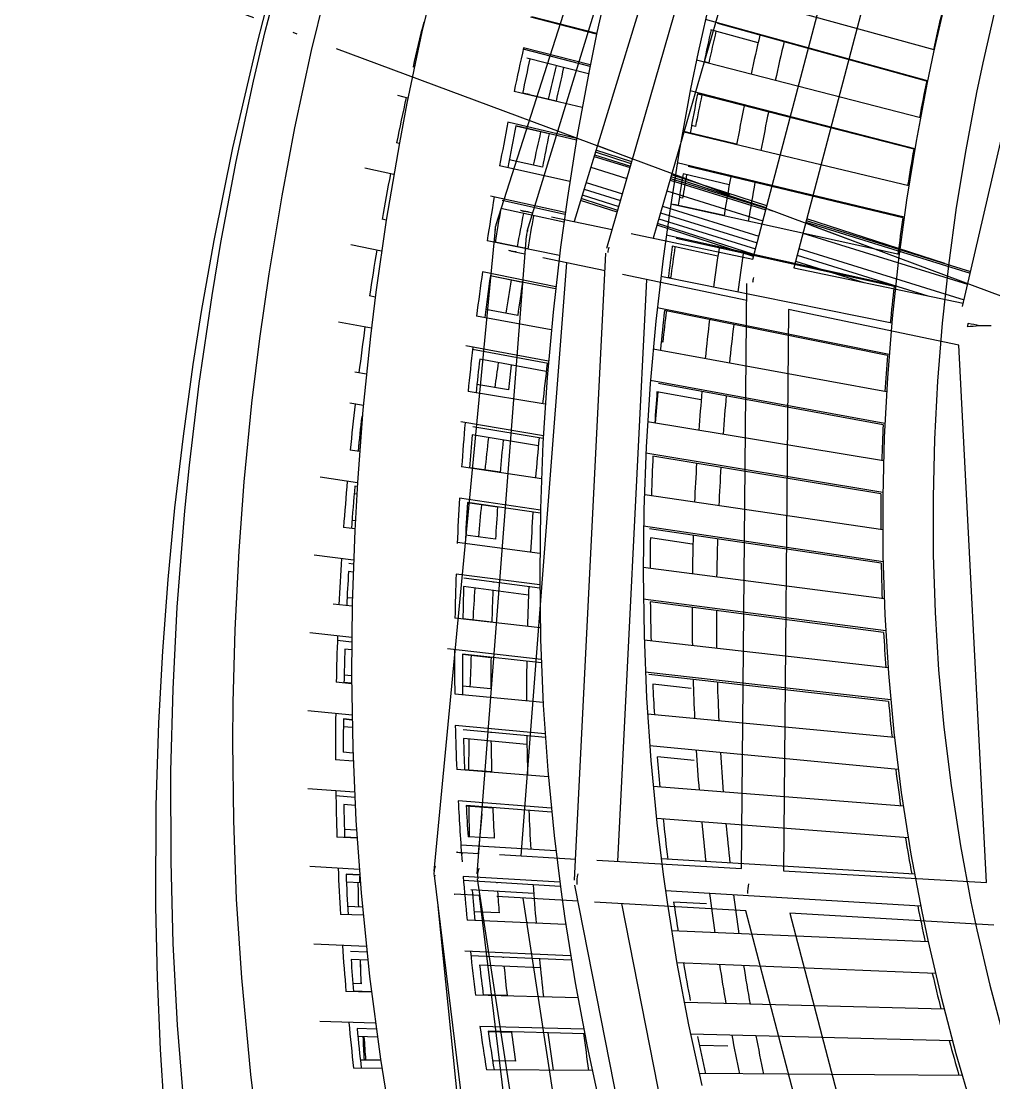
# Model space of a CAD drawing. Header units: millimetres. Extents: x 600121811 to 600690586, y 3472921280 to 3473279938.
# Drawn here: x 600355353 to 600359989, y 3473077112 to 3473082175 of the extents above; entities that cross this region are included whole.
import ezdxf

# ---------------------------------------------------------------- set-up
doc = ezdxf.new("R2010")
doc.units = ezdxf.units.MM
doc.header["$LTSCALE"] = 1000
doc.linetypes.add('AX-MALL-GIRD-200$0$DOTE', pattern=[2.42, 2, -0.2, 0.02, -0.2])
for name, color, linetype in [('AX-MALL-GIRD-200$0$A-Grid', 222, 'AX-MALL-GIRD-200$0$DOTE'), ('AX-MALL-GJ-200$0$A-Anno-Note', 241, 'CONTINUOUS'), ('AX-MALL-WALL-GJ$0$A-Anno-Note', 241, 'CONTINUOUS'), ('AX-MALL-WALL-GJ$0$A-Detl-Patt', 8, 'CONTINUOUS'), ('AX-MALL-WALL-GJ$0$A-SEE', 254, 'CONTINUOUS'), ('AX-MALL-WALL-GJ$0$A-Wall-Fnsh', 152, 'CONTINUOUS'), ('AX-MALL-WALL-GJ$0$主梁', 30, 'CONTINUOUS')]:
    doc.layers.add(name, color=color, linetype=linetype)
doc.layers.add('AX-MALL-WALL-GJ$0$M-AUX-TO-ARCH', color=1, linetype='CONTINUOUS', plot=False)

# ---------------------------------------------------------------- blocks, each defined once
blk = doc.blocks.new('AX-MALL-GIRD-200')
at = {"layer": 'AX-MALL-GIRD-200$0$A-Grid'}
blk.add_line((600218521, 3473133579.1), (600576417, 3473000252.3), dxfattribs=at)
blk = doc.blocks.new('AX-MALL-WALL-GJ$0$A$C5469763B')
at = {"layer": 'AX-MALL-WALL-GJ$0$A-Detl-Patt'}
for points in [[(-236483.9, 2426, 0.055992), (-115679.2, 1194.4, -0.091487), (-108806.4, 637.9, 0.199165), (-91862.7, 2851.9, -0.091487), (-85363.6, 5155.6, 0.010002), (-64059.8, 8992.3, -0.645417), (-62996.9, 7511.9), (-63092.4, 7346.4)], [(-236398.5, 2314.7, 0.055947), (-115669.1, 1094.9, -0.091487), (-108832.4, 541.4, 0.199165), (-91812.8, 2765.2, -0.091487), (-85347.9, 5056.8, 0.010002), (-64040.2, 8894.3, -0.645417), (-63083.5, 7561.9), (-63129, 7483.1), (-63042.4, 7433.1)], [(-236355.3, 2259.1, 0.055924), (-115664, 1045.2, -0.091487), (-108845.4, 493.1, 0.199165), (-91787.8, 2721.9, -0.091487), (-85340, 5007.4, 0.010002), (-64030.3, 8845.2, -0.645417), (-63126.8, 7586.9), (-63197.3, 7464.7), (-63067.4, 7389.7)], [(-236312.2, 2203.4, 0.055901), (-115658.9, 995.4, -0.091487), (-108858.4, 444.8, 0.199165), (-91762.8, 2678.6, -0.091487), (-85332.1, 4958.1, 0.010002), (-64020.5, 8796.2, -0.645417), (-63170.1, 7611.9), (-63265.6, 7446.4)]]:
    blk.add_lwpolyline(points, format="xyb", dxfattribs=at)
blk = doc.blocks.new('AX-MALL-WALL-GJ$0$A$C3841687A')
at = {"layer": 'AX-MALL-WALL-GJ$0$A-Detl-Patt'}
for points in [[(-213586.2, 9146.9, -0.642956), (-214760.2, 6089.3, -0.06633), (-243770.7, 8155.3, -0.004017), (-244053.8, 8022.6), (-244260, 8478.2, -0.23238), (-260971.5, 8918.1), (-261201.4, 8474.1, -0.051853), (-264553.5, 10701.3, -0.016296), (-266077.2, 11555)], [(-243745.4, 7945.8, 0.066177), (-214748, 5889.6, 0.54367), (-213098.9, 8813.8)]]:
    blk.add_lwpolyline(points, format="xyb", dxfattribs=at)
blk = doc.blocks.new('AX-MALL-WALL-GJ$0$fewrgerhgrhtrh')
at = {"layer": 'AX-MALL-WALL-GJ$0$主梁'}
for p, q in [((-20500.4, -562.5), (-20645.9, 2512.4)), ((-20351.1, -541.2), (-20531.4, 2511.2)), ((-19967.6, -485), (-20193.9, 2509.6)), ((-19297.4, -290.4), (-19573.7, 2507.3)), ((-20325.5, 2417.1), (-20157.9, -420.1)), ((-19986.3, 2417.1), (-19776.2, -362.5)), ((-19363.8, 2417.1), (-19099.4, -260.5)), ((-18281.2, -153.7), (-18615.3, 2417.1)), ((-18431.4, 8.9), (-19123.1, -20.5)), ((-19122.2, -29.4), (-18303.3, 16)), ((-19121.4, -37), (-18302.3, 8.5)), ((-20180.2, -41.8), (-20001.1, -41.8)), ((-19800.5, -41.8), (-19625.5, -41.8)), ((-19323.2, -29), (-19799.9, -49.2)), ((-19322.3, -38.5), (-19799.2, -58.7)), ((-19798.6, -67), (-19322.1, -40.5)), ((-19798, -74.6), (-19321.3, -48.1)), ((-19116.1, -90.9), (-18295.3, -45.3)), ((-19999.9, -57.7), (-20178.9, -65.3)), ((-19999.1, -67.2), (-20178.3, -74.8)), ((-20177.5, -88), (-19998.3, -78.1)), ((-20177.1, -95.6), (-19997.7, -85.7)), ((-20173.9, -149.7), (-19993.7, -139.7)), ((-19793.9, -128.6), (-19316, -102)), ((-19108.6, -167.2), (-18285.4, -121.4)), ((-19099.4, -260.5), (-18283.3, -137.5)), ((-19788.2, -204.9), (-19308.5, -178.3)), ((-19105.4, -199.5), (-18454.6, -163.3)), ((-20169.4, -226.1), (-19987.9, -216)), ((-20167.4, -258.5), (-19985.4, -248.3)), ((-19785.7, -237.3), (-19305.3, -210.6)), ((-19783.5, -266.5), (-19302.4, -239.7)), ((-19102.5, -228.6), (-18762.7, -209.8)), ((-18228.1, -220.5), (-18228, -221.8)), ((-20165.7, -287.7), (-19983.2, -277.6)), ((-19981.7, -297.7), (-20164.7, -305.4)), ((-19882.7, -378.6), (-19297.4, -290.4)), ((-19299.5, -268.7), (-19781.8, -289.2)), ((-19298.6, -278.2), (-19781.1, -298.7)), ((-19096, -260), (-19099.4, -260.2)), ((-19981, -307.1), (-20164.1, -314.9)), ((-18232.8, -332.2), (-19053, -455.8)), ((-17214.2, -2688.1), (-18232.8, -332.2)), ((-20266.2, -436.4), (-19974.6, -392.4)), ((-20415.5, -458.9), (-20356.5, -450)), ((-18333, -3033.2), (-19282.6, -409.1)), ((-20415.5, -458.9), (-20415.5, -458.9)), ((-20400.5, -457.8), (-20395.1, -457.9)), ((-19254.7, -486.2), (-19852.9, -576.4)), ((-19053, -455.8), (-18141.6, -2974.2)), ((-20500.8, -557.8), (-20500.8, -555.9)), ((-20351, -541), (-20351.1, -541)), ((-20351.1, -541), (-20351.1, -541)), ((-20351.1, -541), (-20351.1, -541)), ((-20351.1, -541), (-20351.1, -541)), ((-20351.1, -541), (-20351.1, -541)), ((-20351.1, -541), (-20351.1, -541)), ((-20351.1, -541), (-20351.1, -541)), ((-20351.1, -541), (-20351.1, -541.1)), ((-20351.1, -541.1), (-20351.1, -541.1)), ((-20351.1, -541.1), (-20351.1, -541.1)), ((-20351.1, -541.1), (-20351.1, -541.1)), ((-20351.1, -541.1), (-20351.1, -541.1)), ((-20351.1, -541.1), (-20351.1, -541.1)), ((-20351.1, -541.1), (-20351.1, -541.1)), ((-20351.1, -541.1), (-20351.1, -541.1)), ((-20351.1, -541.1), (-20351.1, -541.1)), ((-20351.1, -541.1), (-20351.1, -541.1)), ((-20351.1, -541.1), (-20351.1, -541.1)), ((-20351.1, -541.1), (-20351.1, -541.1)), ((-20351.1, -541.1), (-20351.1, -541.2)), ((-20351.1, -541.2), (-20351.1, -541.2)), ((-20351.1, -541.2), (-20351.1, -541.2)), ((-20351.1, -541.2), (-20351.1, -541.2)), ((-20351.1, -541.2), (-20351.1, -541.2)), ((-20351.1, -541.2), (-20351.1, -541.2)), ((-20351.1, -541.2), (-20351.1, -541.2)), ((-20351.1, -541.2), (-20351.1, -541.2)), ((-20351.1, -541.2), (-20351.1, -541.2)), ((-20351.1, -541.2), (-20351.1, -541.2)), ((-20351.1, -541.2), (-20351.1, -541.2)), ((-20351.1, -541.2), (-20351.1, -541.2)), ((-20351.1, -541.2), (-20351.1, -541.2)), ((-20351.1, -541.2), (-20351.1, -541.3)), ((-20351.1, -541.3), (-20351.1, -541.3)), ((-20351.1, -541.3), (-20351.1, -541.3)), ((-20351.1, -541.3), (-20351.1, -541.3)), ((-20351.1, -541.3), (-20351.1, -541.3)), ((-20351.1, -541.3), (-20351.1, -541.3)), ((-20351.1, -541.3), (-20351.1, -541.3)), ((-20351.1, -541.3), (-20351, -541.3)), ((-20350.9, -540.8), (-20351, -540.9)), ((-20351, -540.9), (-20351, -540.9)), ((-20351, -540.9), (-20351, -540.9)), ((-20351, -540.9), (-20351, -540.9)), ((-20351, -540.9), (-20351, -540.9)), ((-20351, -540.9), (-20351, -540.9)), ((-20351, -540.9), (-20351, -541)), ((-20351, -541), (-20351, -541)), ((-20351, -541), (-20351, -541)), ((-20351, -541), (-20351, -541)), ((-20351, -541), (-20351, -541)), ((-20351, -541.3), (-20351, -541.3)), ((-20351, -541.3), (-20351, -541.3)), ((-20351, -541.3), (-20351, -541.3)), ((-20351, -541.3), (-20351, -541.3)), ((-20351, -541.3), (-20351, -541.4)), ((-20351, -541.4), (-20351, -541.4)), ((-20351, -541.4), (-20351, -541.4)), ((-20351, -541.4), (-20351, -541.4)), ((-20351, -541.4), (-20351, -541.4)), ((-20351, -541.4), (-20351, -541.4)), ((-20351, -541.4), (-20351, -541.4)), ((-20351, -541.4), (-20351, -541.4)), ((-20351, -541.4), (-20350.9, -541.4)), ((-20350.8, -540.8), (-20350.9, -540.8)), ((-20350.9, -540.8), (-20350.9, -540.8)), ((-20350.9, -540.8), (-20350.9, -540.8)), ((-20350.9, -540.8), (-20350.9, -540.8)), ((-20350.9, -540.8), (-20350.9, -540.8)), ((-20350.9, -541.4), (-20350.9, -541.5)), ((-20350.9, -541.5), (-20350.9, -541.5)), ((-20350.9, -541.5), (-20350.9, -541.5)), ((-20350.9, -541.5), (-20350.9, -541.5)), ((-20350.9, -541.5), (-20350.8, -541.5)), ((-20350.7, -540.7), (-20350.8, -540.7)), ((-20350.8, -540.7), (-20350.8, -540.7)), ((-20350.8, -540.7), (-20350.8, -540.8)), ((-20350.8, -541.5), (-20350.8, -541.5)), ((-20350.8, -541.5), (-20350.8, -541.5)), ((-20350.8, -541.5), (-20350.8, -541.6)), ((-20350.8, -541.6), (-20350.7, -541.6)), ((-20350.6, -540.6), (-20350.7, -540.6)), ((-20350.7, -540.6), (-20350.7, -540.7)), ((-20350.7, -541.6), (-20350.7, -541.6)), ((-20350.7, -541.6), (-20350.6, -541.6)), ((-20350.5, -540.5), (-20350.6, -540.6)), ((-20350.6, -540.6), (-20350.6, -540.6)), ((-20350.6, -541.6), (-20350.6, -541.7)), ((-20350.6, -541.7), (-20350.5, -541.7)), ((-20350.4, -540.5), (-20350.5, -540.5)), ((-20350.5, -541.7), (-20350.4, -541.7)), ((-20350.3, -540.5), (-20350.4, -540.5)), ((-20350.4, -541.7), (-20350.3, -541.8)), ((-20350.2, -540.4), (-20350.3, -540.5)), ((-20350.3, -541.8), (-20350.3, -541.8)), ((-20350.3, -541.8), (-20350.1, -541.8)), ((-20350, -540.3), (-20350.2, -540.4)), ((-20350.1, -541.8), (-20349.9, -541.9)), ((-20349.8, -540.2), (-20350, -540.3)), ((-20349.9, -541.9), (-20349.7, -542)), ((-20349.6, -540.1), (-20349.8, -540.2)), ((-20349.7, -542), (-20349.4, -542)), ((-20349.3, -540.1), (-20349.6, -540.1)), ((-20349.4, -542), (-20349.2, -542.1)), ((-20349.1, -540), (-20349.3, -540.1)), ((-20349.2, -542.1), (-20348.9, -542.1)), ((-19059, -3362.6), (-19963.2, -507.7)), ((-19700.7, -3555.8), (-20497.1, -583.7)), ((-20347.3, -562.7), (-20347.4, -562.7)), ((-20347.4, -562.7), (-20347.4, -562.7)), ((-20347.4, -562.7), (-20347.4, -562.7)), ((-20347.4, -562.7), (-20347.4, -562.7)), ((-20347.4, -562.7), (-20347.4, -562.8)), ((-20347.4, -562.8), (-20347.4, -562.8)), ((-20347.4, -562.8), (-20347.4, -562.8)), ((-20347.4, -562.8), (-20347.4, -562.8)), ((-20347.4, -562.8), (-20347.4, -562.8)), ((-20347.4, -562.8), (-20347.4, -562.8)), ((-20347.4, -562.8), (-20347.4, -562.8)), ((-20347.4, -562.8), (-20347.4, -562.8)), ((-20347.4, -562.8), (-20347.4, -562.8)), ((-20347.4, -562.8), (-20347.4, -562.8)), ((-20347.4, -562.8), (-20347.4, -562.8)), ((-20347.4, -562.8), (-20347.4, -562.8)), ((-20347.4, -562.8), (-20347.4, -562.8)), ((-20347.4, -562.8), (-20347.4, -562.8)), ((-20347.4, -562.8), (-20347.4, -562.8)), ((-20347.4, -562.8), (-20347.4, -562.8)), ((-20347.4, -562.8), (-20347.4, -562.9)), ((-20347.4, -562.9), (-20347.4, -562.9)), ((-20347.4, -562.9), (-20347.4, -562.9)), ((-20347.4, -562.9), (-20347.4, -562.9)), ((-20347.4, -562.9), (-20347.4, -562.9)), ((-20347.4, -562.9), (-20347.4, -562.9)), ((-20347.4, -562.9), (-20347.4, -562.9)), ((-20347.4, -562.9), (-20347.4, -562.9)), ((-20347.4, -562.9), (-20347.4, -562.9)), ((-20347.4, -562.9), (-20347.4, -562.9)), ((-20347.4, -562.9), (-20347.4, -562.9)), ((-20347.4, -562.9), (-20347.4, -562.9)), ((-20347.4, -562.9), (-20347.4, -562.9)), ((-20347.4, -562.9), (-20347.4, -562.9)), ((-20347.4, -562.9), (-20347.4, -562.9)), ((-19504, -3497), (-20347.4, -562.9)), ((-20347.2, -562.6), (-20347.3, -562.6)), ((-20347.3, -562.6), (-20347.3, -562.6)), ((-20347.3, -562.6), (-20347.3, -562.6)), ((-20347.3, -562.6), (-20347.3, -562.7)), ((-20347.3, -562.7), (-20347.3, -562.7)), ((-20347.3, -562.7), (-20347.3, -562.7)), ((-20347.3, -562.7), (-20347.3, -562.7)), ((-20347.3, -562.7), (-20347.3, -562.7)), ((-20347.3, -562.7), (-20347.3, -562.7)), ((-20347.1, -562.5), (-20347.2, -562.5)), ((-20347.2, -562.5), (-20347.2, -562.5)), ((-20347.2, -562.5), (-20347.2, -562.5)), ((-20347.2, -562.5), (-20347.2, -562.6)), ((-20347.2, -562.6), (-20347.2, -562.6)), ((-20347, -562.4), (-20347.1, -562.4)), ((-20347.1, -562.4), (-20347.1, -562.5)), ((-20346.9, -562.3), (-20347, -562.4)), ((-20346.8, -562.2), (-20346.9, -562.3)), ((-20346.9, -562.3), (-20346.9, -562.3)), ((-20346.6, -562.1), (-20346.8, -562.2)), ((-20346.4, -562), (-20346.6, -562.1)), ((-20346.2, -561.9), (-20346.4, -562)), ((-20346, -561.8), (-20346.2, -561.9)), ((-20345.6, -561.5), (-20346, -561.8)), ((-19937.4, -589.1), (-20236.4, -634.2)), ((-19737.2, -558.9), (-18898.3, -3207.6)), ((-20323.1, -647.2), (-20385.6, -656.7)), ((-20123.7, -617.2), (-19339.9, -3343.8)), ((-18141.6, -2974.2), (-17214.2, -2688.1)), ((-17111.8, -2865.8), (-18042.3, -3152.8)), ((-18993.1, -3236.8), (-18333, -3033.2)), ((-18042.3, -3152.8), (-16514.3, -5324.7)), ((-19583.6, -3220), (-19534.4, -3403.8)), ((-18243.2, -3214.8), (-18934.2, -3428)), ((-16696.9, -5412.7), (-18243.2, -3214.8)), ((-19437.3, -3373.9), (-19089.4, -3266.5)), ((-17491.7, -5917.8), (-19048.9, -3384.8)), ((-18810.9, -3389.9), (-17368.6, -5736.2)), ((-19633.6, -3434.4), (-19531.1, -3402.8)), ((-19008.3, -3450.8), (-19378.4, -3565)), ((-19503.9, -3496.9), (-19504, -3496.9)), ((-19504, -3496.9), (-19504, -3496.9)), ((-19504, -3496.9), (-19504, -3496.9)), ((-19504, -3496.9), (-19504, -3496.9)), ((-19504, -3496.9), (-19504, -3496.9)), ((-19504, -3496.9), (-19504, -3496.9)), ((-19504, -3496.9), (-19504, -3496.9)), ((-19504, -3496.9), (-19504, -3496.9)), ((-19504, -3496.9), (-19504, -3496.9)), ((-19504, -3496.9), (-19504, -3497)), ((-19504, -3497), (-19504, -3497)), ((-19504, -3497), (-19504, -3497)), ((-19504, -3497), (-19504, -3497)), ((-19504, -3497), (-19504, -3497)), ((-19504, -3497), (-19504, -3497)), ((-19504, -3497), (-19504, -3497)), ((-19504, -3497), (-19504, -3497)), ((-19504, -3497), (-19504, -3497)), ((-19504, -3497), (-19504, -3497)), ((-19504, -3497), (-19504, -3497)), ((-19504, -3497), (-19504, -3497)), ((-19504, -3497), (-19504, -3497)), ((-19504, -3497), (-19504, -3497)), ((-19504, -3497), (-19504, -3497)), ((-19504, -3497), (-19504, -3497)), ((-19504, -3497), (-19504, -3497)), ((-19504, -3497), (-19504, -3497)), ((-19504, -3497), (-19504, -3497)), ((-19504, -3497), (-19504, -3497)), ((-19504, -3497), (-19504, -3497)), ((-19504, -3497), (-19504, -3497)), ((-19504, -3497), (-19504, -3497)), ((-19504, -3497), (-19504, -3497)), ((-19504, -3497), (-19504, -3497)), ((-19503.8, -3496.7), (-19503.9, -3496.7)), ((-19503.9, -3496.7), (-19503.9, -3496.8)), ((-19503.9, -3496.8), (-19503.9, -3496.8)), ((-19503.9, -3496.8), (-19503.9, -3496.8)), ((-19503.9, -3496.8), (-19503.9, -3496.8)), ((-19503.9, -3496.8), (-19503.9, -3496.8)), ((-19503.9, -3496.8), (-19503.9, -3496.8)), ((-19503.9, -3496.8), (-19503.9, -3496.8)), ((-19503.9, -3496.8), (-19503.9, -3496.9)), ((-19503.9, -3496.9), (-19503.9, -3496.9)), ((-19503.7, -3496.6), (-19503.8, -3496.7)), ((-19503.8, -3496.7), (-19503.8, -3496.7)), ((-19503.8, -3496.7), (-19503.8, -3496.7)), ((-19503.8, -3496.7), (-19503.8, -3496.7)), ((-19503.6, -3496.5), (-19503.7, -3496.6)), ((-19503.7, -3496.6), (-19503.7, -3496.6)), ((-19503.5, -3496.4), (-19503.6, -3496.5)), ((-19503.6, -3496.5), (-19503.6, -3496.5)), ((-19503.4, -3496.4), (-19503.5, -3496.4)), ((-19503.2, -3496.3), (-19503.4, -3496.4)), ((-19503, -3496.1), (-19503.2, -3496.3)), ((-19502.8, -3496), (-19503, -3496.1)), ((-19502.6, -3495.9), (-19502.8, -3496)), ((-19502, -3495.6), (-19502.6, -3495.9)), ((-19501.4, -3495.3), (-19502, -3495.6)), ((-19495.1, -3518), (-19495.2, -3518)), ((-19495.2, -3518), (-19495.2, -3518)), ((-19495.2, -3518), (-19495.2, -3518)), ((-19495.2, -3518), (-19495.2, -3518)), ((-19495.2, -3518), (-19495.2, -3518)), ((-19495.2, -3518), (-19495.2, -3518)), ((-19495.2, -3518), (-19495.2, -3518)), ((-19495.2, -3518), (-19495.2, -3518)), ((-19495.2, -3518), (-19495.2, -3518)), ((-19495.2, -3518), (-19495.2, -3518)), ((-19495.2, -3518), (-19495.2, -3518.1)), ((-19495.2, -3518.1), (-19495.2, -3518.1)), ((-19495.2, -3518.1), (-19495.2, -3518.1)), ((-19495.2, -3518.1), (-19495.2, -3518.1)), ((-19495.2, -3518.1), (-19495.2, -3518.1)), ((-19495.2, -3518.1), (-19495.2, -3518.1)), ((-19495.2, -3518.1), (-19495.2, -3518.1)), ((-19495.2, -3518.1), (-19495.2, -3518.1)), ((-19495.2, -3518.1), (-19495.2, -3518.1)), ((-19495.2, -3518.1), (-19495.2, -3518.1)), ((-19495.2, -3518.1), (-19495.2, -3518.1)), ((-19495.2, -3518.1), (-19495.2, -3518.1)), ((-19495.2, -3518.1), (-19495.2, -3518.1)), ((-19495.2, -3518.1), (-19495.2, -3518.1)), ((-19495.2, -3518.1), (-19495.2, -3518.1)), ((-19495.2, -3518.1), (-19495.2, -3518.1)), ((-19495.2, -3518.1), (-19495.2, -3518.1)), ((-19495.2, -3518.1), (-19495.2, -3518.1)), ((-19495.2, -3518.1), (-19495.2, -3518.1)), ((-19495.2, -3518.1), (-19495.2, -3518.1)), ((-19495.2, -3518.1), (-19495.2, -3518.1)), ((-19495.2, -3518.1), (-19495.2, -3518.1)), ((-19495.2, -3518.1), (-19495.2, -3518.1)), ((-19495.2, -3518.1), (-19495.2, -3518.1)), ((-19495.2, -3518.1), (-19495.2, -3518.1)), ((-19495.2, -3518.1), (-19495.2, -3518.1)), ((-19495.2, -3518.1), (-19495.2, -3518.1)), ((-19495.2, -3518.1), (-19495.2, -3518.1)), ((-18018.8, -6166.9), (-19495.2, -3518.1)), ((-19495, -3517.9), (-19495.1, -3517.9)), ((-19495.1, -3517.9), (-19495.1, -3517.9)), ((-19495.1, -3517.9), (-19495.1, -3518)), ((-19495.1, -3518), (-19495.1, -3518)), ((-19494.8, -3517.7), (-19495, -3517.8)), ((-19495, -3517.8), (-19495, -3517.8)), ((-19495, -3517.8), (-19495, -3517.9)), ((-19494.7, -3517.6), (-19494.8, -3517.7)), ((-19494.4, -3517.4), (-19494.7, -3517.6)), ((-19494, -3517.1), (-19494.4, -3517.4)), ((-19492.9, -3516.4), (-19494, -3517.1)), ((-19260.4, -3528.6), (-17890, -5987.3)), ((-19692.9, -3576), (-19692.9, -3576)), ((-19692.9, -3576), (-19692.9, -3576)), ((-19692.9, -3576), (-19692.9, -3576)), ((-19692.9, -3576), (-19692.9, -3576)), ((-19692.9, -3576), (-19692.9, -3576)), ((-19692.9, -3576), (-19692.9, -3576)), ((-19692.9, -3576), (-19692.9, -3576)), ((-19692.9, -3576), (-19692.9, -3576)), ((-19692.9, -3576), (-19692.9, -3576)), ((-19692.9, -3576), (-19692.9, -3576)), ((-19692.9, -3576), (-19692.9, -3576)), ((-19692.9, -3576), (-19692.9, -3576)), ((-19692.9, -3576), (-19692.9, -3576)), ((-19692.9, -3576), (-19692.9, -3576)), ((-19692.9, -3576), (-19692.9, -3576)), ((-19692.9, -3576), (-19692.9, -3576)), ((-18284, -6291.3), (-19692.9, -3576)), ((-19692.8, -3575.9), (-19692.7, -3575.8)), ((-19692.8, -3576), (-19692.8, -3575.9)), ((-19692.8, -3575.9), (-19692.8, -3575.9)), ((-19692.8, -3575.9), (-19692.8, -3575.9)), ((-19692.8, -3575.9), (-19692.8, -3575.9)), ((-19692.8, -3575.9), (-19692.8, -3575.9)), ((-19692.8, -3575.9), (-19692.8, -3575.9)), ((-19692.8, -3575.9), (-19692.8, -3575.9)), ((-19692.8, -3575.9), (-19692.8, -3575.9)), ((-19692.8, -3575.9), (-19692.8, -3575.9)), ((-19692.8, -3575.9), (-19692.8, -3575.9)), ((-19692.8, -3575.9), (-19692.8, -3575.9)), ((-19692.7, -3576), (-19692.8, -3576)), ((-19692.8, -3576), (-19692.8, -3576)), ((-19692.8, -3576), (-19692.8, -3576)), ((-19692.8, -3576), (-19692.8, -3576)), ((-19692.8, -3576), (-19692.8, -3576)), ((-19692.8, -3576), (-19692.8, -3576)), ((-19692.8, -3576), (-19692.8, -3576)), ((-19692.8, -3576), (-19692.8, -3576)), ((-19692.8, -3576), (-19692.8, -3576)), ((-19692.8, -3576), (-19692.8, -3576)), ((-19692.8, -3576), (-19692.8, -3576)), ((-19692.8, -3576), (-19692.8, -3576)), ((-19692.8, -3576), (-19692.8, -3576)), ((-19692.8, -3576), (-19692.8, -3576)), ((-19692.8, -3576), (-19692.8, -3576)), ((-19692.8, -3576), (-19692.8, -3576)), ((-19692.8, -3576), (-19692.8, -3576)), ((-19692.8, -3576), (-19692.8, -3576)), ((-19692.8, -3576), (-19692.8, -3576)), ((-19692.8, -3576), (-19692.8, -3576)), ((-19692.8, -3576), (-19692.8, -3576)), ((-19692.8, -3576), (-19692.8, -3576)), ((-19692.8, -3576), (-19692.8, -3576)), ((-19692.8, -3576), (-19692.8, -3576)), ((-19692.8, -3576), (-19692.8, -3576)), ((-19692.8, -3576), (-19692.8, -3576)), ((-19692.8, -3576), (-19692.8, -3576)), ((-19692.8, -3576), (-19692.8, -3576)), ((-19692.8, -3576), (-19692.8, -3576)), ((-19692.8, -3576), (-19692.8, -3576)), ((-19692.8, -3576), (-19692.9, -3576)), ((-19692.9, -3576), (-19692.9, -3576)), ((-19692.9, -3576), (-19692.8, -3576)), ((-19692.8, -3576), (-19692.8, -3576)), ((-19692.8, -3576), (-19692.8, -3576)), ((-19692.8, -3576), (-19692.8, -3576)), ((-19692.8, -3576), (-19692.8, -3576)), ((-19692.8, -3576), (-19692.8, -3576)), ((-19692.8, -3576), (-19692.8, -3576)), ((-19692.7, -3575.8), (-19692.7, -3575.8)), ((-19692.7, -3575.8), (-19692.6, -3575.8)), ((-19692.6, -3576), (-19692.7, -3576)), ((-19692.7, -3576), (-19692.7, -3576)), ((-19692.7, -3576), (-19692.7, -3576)), ((-19692.7, -3576), (-19692.7, -3576)), ((-19692.7, -3576), (-19692.7, -3576)), ((-19692.6, -3575.7), (-19692.5, -3575.6)), ((-19692.6, -3575.8), (-19692.6, -3575.7)), ((-19692.4, -3575.9), (-19692.6, -3576)), ((-19692.6, -3576), (-19692.6, -3576)), ((-19692.5, -3575.6), (-19692.3, -3575.5)), ((-19692.3, -3575.9), (-19692.4, -3575.9)), ((-19692.3, -3575.5), (-19691.8, -3575.2)), ((-19692.1, -3575.8), (-19692.3, -3575.9)), ((-19691.7, -3575.7), (-19692.1, -3575.8)), ((-19691.8, -3575.2), (-19690.4, -3574.3)), ((-19691.2, -3575.5), (-19691.7, -3575.7)), ((-19690, -3574.9), (-19691.2, -3575.5)), ((-19690.4, -3574.3), (-19688.3, -3573.1)), ((-19455.8, -3588.8), (-19571.6, -3624.6)), ((-19460.2, -3590.2), (-18151.1, -6113)), ((-19459.6, -3590), (-19446.7, -3616.2)), ((-18339.5, -6315.7), (-19625.2, -3706.5))]:
    blk.add_line(p, q, dxfattribs=at)
for centre, radius, start, end in [((-17799.1, -1083.7), 948.5, 109.8354, 116.7394), ((-18067.2, -1036.8), 832, 97.2031, 101.1507), ((-18050.6, -203.6), 178.3, 185.867, 190.6699), ((-20360.5, -551.6), 99.9, 98.5715, 110.2581), ((-19601.1, -3529), 100, 107.1429, 108.0368), ((-19601.1, -3529), 100, 286.2484, 287.1429)]:
    blk.add_arc(centre, radius, start, end, dxfattribs=at)
at = {"layer": 'AX-MALL-WALL-GJ$0$主梁', "extrusion": (0, 0, -1)}
for centre, radius, start, end in [((19122, -365.1), 139.1, 347.9857, 357.5788), ((20400.5, -558), 100.2, 81.4191, 89.9836), ((19847.4, -474.4), 110.8, 345.5132, 359.1543), ((20247, -534.6), 102.2, 344.7315, 359.8126), ((20401, -557.8), 99.8, 341.1783, 0.0122), ((20400.6, -557.5), 100.2, 261.4191, 269.9836), ((20400.6, -557.4), 100.4, 249.7728, 261.4306), ((18130.2, -3075.3), 144.8, 336.2212, 354.6152), ((18940.1, -3325.1), 112.9, 332.5917, 358.0002), ((19604.1, -3530), 100.1, 72.8586, 89.995), ((19402.1, -3467.7), 103, 331.7813, 359.4894), ((19604.1, -3530), 100, 331.4327, 0.0035)]:
    blk.add_arc(centre, radius, start, end, dxfattribs=at)
blk = doc.blocks.new('AX-MALL-WALL-GJ$0$edhtrhrtjy')
at = {"layer": 'AX-MALL-WALL-GJ$0$A-Wall-Fnsh'}
for p, q in [((-18632.3, 1288.3), (-18596.1, 1011)), ((-18870.7, 1260.6), (-18833.6, 977.2)), ((-18835.2, 988), (-19927.2, 892.5)), ((-18833.6, 977.2), (-18811.7, 831.4)), ((-18596.1, 1011), (-18574.6, 868.3)), ((-19926.2, 883.9), (-19885.4, 585.1)), ((-18574.6, 868.3), (-18527.5, 593.3)), ((-20412.6, 815.1), (-20370.2, 504.6)), ((-18812.9, 839.4), (-19907.9, 743.6)), ((-18816.6, 835.8), (-19845.5, 745.7)), ((-18811.7, 831.4), (-18763.6, 550.2)), ((-19633.4, 726.7), (-19865.3, 706.4)), ((-18783.6, 662.1), (-19879.6, 546.9)), ((-21196.3, 560.9), (-21153.1, 216.3)), ((-19885.4, 585.1), (-19857.8, 408.6)), ((-18527.5, 593.3), (-18473.4, 320.1)), ((-18756.8, 514.1), (-19856.2, 398.6)), ((-19820.2, 554.5), (-19843.1, 552.1)), ((-18761, 509.7), (-19819, 398.5)), ((-18763.6, 550.2), (-18708.2, 270.8)), ((-20369.1, 496.8), (-20691.8, 462.9)), ((-20369.6, 500.4), (-20687.4, 466.9)), ((-20484.8, 488.2), (-20484.4, 484.7)), ((-20370.2, 504.6), (-20341.5, 321.1)), ((-19857.8, 408.6), (-19805.5, 112)), ((-21853.5, -42.8), (-21898.3, 391.5)), ((-19797.5, 399.4), (-19818.7, 397.1)), ((-20346, 348.6), (-20672.4, 314.3)), ((-20344.9, 341.8), (-20671.5, 307.5)), ((-20338.9, 305.3), (-20641.1, 273.5)), ((-20341.5, 321.1), (-20287.2, 12.8)), ((-18722.2, 338), (-19822.4, 202.9)), ((-18473.4, 320.1), (-18412, 48.6)), ((-21658.7, 295.7), (-21616.5, -51.3)), ((-21159.6, 264.1), (-21161.7, 263.9)), ((-18708.2, 270.8), (-18645.5, -6.8)), ((-21153.1, 216.3), (-21101.5, -127)), ((-19560.4, 238.4), (-19810.3, 207.8)), ((-19810.3, 204.4), (-19810.3, 207.8)), ((-19773.4, 248.1), (-19793, 245.7)), ((-19786.4, 209), (-19786.1, 207.4)), ((-18690.9, 190.8), (-19794.7, 55.3)), ((-18695.5, 185.5), (-19740.3, 57.3)), ((-21894.8, 112.3), (-21871.9, -106.1)), ((-20311.4, 144.5), (-20642.1, 103.9)), ((-20438.6, 130), (-20602.1, 109.9)), ((-20568.8, 114.5), (-20602.1, 110.4)), ((-20581.6, 111.3), (-20581.7, 112.4)), ((-19805.5, 112), (-19748.4, -171.5)), ((-21128.4, 45.2), (-21134.5, 44.5)), ((-20287.2, 12.8), (-20227.8, -282.1)), ((-18650.9, 16.1), (-19755.3, -139.1)), ((-19525.8, 44.4), (-19750.3, 16.8)), ((-19747, 0), (-19729.8, 0)), ((-19396.8, 0), (-18765.4, 0)), ((-18412, 48.6), (-18343.6, -220.4)), ((-21823.4, -283.8), (-21853.5, -42.8)), ((-20284.2, -3.1), (-20618.7, -44.1)), ((-20282.7, -11), (-20577.4, -47.2)), ((-20415.1, -28.3), (-20577.2, -48.2)), ((-20458.1, -23.2), (-20457.9, -24.4)), ((-20416.6, -18.1), (-20416.5, -19.3)), ((-18645.5, -6.8), (-18575.5, -282.1)), ((-21616.5, -51.3), (-21561.9, -424.6)), ((-19712.1, -93), (-19727.7, -95.2)), ((-19449.2, -94.6), (-19449.2, -96.1)), ((-21871.9, -106.1), (-21806.3, -617.8)), ((-21105.4, -102.7), (-21154.3, -108.7)), ((-21101.5, -127), (-21069.1, -317.2)), ((-19741.2, -135.6), (-19742.6, -135.5)), ((-19497.7, -101.4), (-19741.2, -135.6)), ((-19741.2, -137.1), (-19741.2, -135.6)), ((-18615.1, -130.3), (-19723.4, -286)), ((-19720, -132.7), (-19719.7, -134.1)), ((-18620.1, -136.3), (-19673.4, -284.4)), ((-20389.4, -188.2), (-20549.7, -210.7)), ((-19748.4, -171.5), (-19698.4, -395.5)), ((-20243.9, -205.9), (-20582.9, -253.6)), ((-20383.3, -224.3), (-20383.1, -225.5)), ((-18343.6, -220.4), (-18268, -487.2)), ((-21766.7, -672.7), (-21823.4, -283.8)), ((-20227.8, -282.1), (-20175.7, -515)), ((-18569.7, -303.3), (-19678.6, -478.9)), ((-19457.7, -294.1), (-19678, -325)), ((-18575.5, -282.1), (-18498.1, -555.1)), ((-21068.5, -320.6), (-21081.5, -322.4)), ((-21069.1, -317.2), (-20999.1, -683.8)), ((-20212.5, -352.7), (-20574.3, -403.6)), ((-20210.5, -361.7), (-20514.3, -404.4)), ((-20202.3, -398.7), (-20507.2, -441.6)), ((-20357.6, -371.7), (-20357.3, -373.1)), ((-19698.4, -395.5), (-19626.3, -687.4)), ((-21561.9, -424.6), (-21506.7, -749.2)), ((-18529.2, -448.7), (-19642.4, -625)), ((-18534.6, -455.6), (-19606, -625.2)), ((-21041.6, -467.8), (-21181.9, -487.5)), ((-19632.9, -469.6), (-19643.9, -471.4)), ((-18268, -487.2), (-18185.3, -751.2)), ((-20166.5, -554.1), (-20514.2, -609.2)), ((-20175.7, -515), (-20100.8, -818.7)), ((-18498.1, -555.1), (-18413.4, -825.3)), ((-20318.9, -576.9), (-20475.2, -601.7)), ((-21806.3, -617.8), (-21735.7, -1062.4)), ((-19596.4, -625.8), (-19605.5, -627.3)), ((-18478.5, -619.9), (-19592, -816.2)), ((-21700.2, -1060.1), (-21766.7, -672.7)), ((-20999, -684.6), (-21019.2, -687.8)), ((-20999.1, -683.8), (-20925.4, -1022.8)), ((-20131, -700), (-20483, -755.8)), ((-19626.3, -687.4), (-19547, -977.3)), ((-21506.7, -749.2), (-21434.8, -1119.7)), ((-20128.5, -710.1), (-20441.7, -759.7)), ((-20286.5, -736.5), (-20441.4, -761)), ((-20289.2, -723.5), (-20288.9, -725)), ((-18185.3, -751.2), (-18095.3, -1012.2)), ((-19561, -769.1), (-19568.2, -770.3)), ((-18433.3, -764.1), (-19551.5, -961.2)), ((-18439.1, -771.8), (-19510.8, -960.8)), ((-20968.2, -831), (-21116.7, -854.5)), ((-20100.8, -818.7), (-20018.1, -1120.5)), ((-18413.4, -825.3), (-18321.3, -1092.7)), ((-20079.4, -899.8), (-20436.1, -962.7)), ((-20253.2, -891.2), (-20406.1, -918.2)), ((-20245.1, -927.5), (-20244.8, -929)), ((-18377.2, -933.2), (-19495.7, -1150.6)), ((-19547, -977.3), (-19460.4, -1264.7)), ((-19292.7, -964), (-19503.9, -1001.3)), ((-18095.3, -1012.2), (-17998.3, -1270.1)), ((-21735.7, -1062.4), (-21673.4, -1400.6)), ((-21651.7, -1311.8), (-21700.2, -1060.1)), ((-20919.9, -1046.5), (-20947.7, -1051.4)), ((-20925.4, -1022.8), (-20876.4, -1228.5)), ((-20039.7, -1044.7), (-20433.7, -1114.2)), ((-20036.5, -1055.8), (-20398.2, -1119.6)), ((-20032.4, -1094.4), (-20350.2, -1150.4)), ((-20211.6, -1073.2), (-20211.2, -1074.9)), ((-20208.6, -1086.2), (-20208.2, -1087.6)), ((-18327.2, -1076.1), (-19450.9, -1294.5)), ((-18333.3, -1084.7), (-19415.1, -1295)), ((-18321.3, -1092.7), (-18221.8, -1357)), ((-21434.8, -1119.7), (-21368.3, -1424.4)), ((-20018.1, -1120.5), (-19928, -1419.8)), ((-19460.4, -1141.2), (-19462.4, -1141.6)), ((-20885.3, -1192), (-21042.2, -1219.7)), ((-20876.4, -1228.5), (-20787.2, -1571.4)), ((-19982.3, -1242.6), (-20348.5, -1313.8)), ((-20171.3, -1239.6), (-20320.1, -1268.5)), ((-19460.4, -1264.7), (-19366.4, -1549.6)), ((-18265.8, -1242.9), (-19386.4, -1481.1)), ((-21562.8, -1725.5), (-21651.7, -1311.8)), ((-20162.2, -1276), (-20161.8, -1277.5)), ((-17998.3, -1270.1), (-17894.1, -1524.4)), ((-18221.8, -1357), (-18115, -1617.7)), ((-21673.4, -1400.6), (-21622.3, -1652.1)), ((-20831.3, -1406), (-20885.6, -1416.6)), ((-19938.4, -1386.4), (-20330.6, -1462.6)), ((-19934.6, -1398.6), (-20267.9, -1463.3)), ((-18211, -1384.4), (-19340.4, -1624.5)), ((-18217.3, -1393.9), (-19309.7, -1626.1)), ((-21368.3, -1424.4), (-21296, -1725.9)), ((-19943.9, -1440.2), (-20257.4, -1501.1)), ((-20124.9, -1420.6), (-20124.4, -1422.5)), ((-20121.1, -1434.8), (-20120.7, -1436.4)), ((-19928, -1419.8), (-19830.1, -1716.7)), ((-20792.9, -1550.4), (-20856.6, -1562.8)), ((-19366.4, -1549.6), (-19265.2, -1831.8)), ((-18144.1, -1548.7), (-19273.5, -1809.4)), ((-17894.1, -1524.4), (-17782.7, -1775.2)), ((-20787.2, -1571.4), (-20691.5, -1904.4)), ((-20778.7, -1602.2), (-20781.7, -1602.7)), ((-19875.5, -1582.3), (-20251.6, -1662.2)), ((-18115, -1617.7), (-18000.7, -1874.9)), ((-21622.3, -1652.1), (-21547.6, -1987.7)), ((-20070.1, -1621.9), (-20214.2, -1652.5)), ((-19093, -1623.5), (-19290.2, -1665.4)), ((-19830.1, -1716.7), (-19724.5, -2010.9)), ((-18084.4, -1688.6), (-19219.9, -1950.8)), ((-18090.9, -1699), (-19184.1, -1951.3)), ((-21470.4, -2107.2), (-21562.8, -1725.5)), ((-21296, -1725.9), (-21199.7, -2090.5)), ((-20733.3, -1762.8), (-20777.2, -1772.2)), ((-19827.3, -1724.8), (-20208.6, -1805.8)), ((-19822.8, -1738), (-20166.8, -1811.1)), ((-20028.9, -1765.4), (-20028.3, -1767.5)), ((-20023.9, -1782.5), (-20166.3, -1812.8)), ((-17782.7, -1775.2), (-17664, -2022)), ((-19265.2, -1831.8), (-19156.6, -2110.9)), ((-18012.1, -1850.1), (-19147.6, -2133.2)), ((-20690.9, -1906.1), (-20865.7, -1943.2)), ((-20685.8, -1923.2), (-20696.8, -1925.5)), ((-20691.5, -1904.4), (-20623.4, -2123.8)), ((-19758.7, -1918.4), (-20145.2, -2007.7)), ((-18000.7, -1874.9), (-17879, -2128.2)), ((-20675, -1958.7), (-20686.9, -1961.3)), ((-19980, -1928.5), (-20120.1, -1960.9)), ((-19968.8, -1965), (-19968.2, -1966.8)), ((-21547.6, -1987.7), (-21465.8, -2321.8)), ((-19724.5, -2010.9), (-19611.3, -2302)), ((-17947.4, -1988.2), (-19089.6, -2273)), ((-17954.1, -1999.5), (-19070, -2277.7)), ((-17664, -2022), (-17534.3, -2271.9)), ((-19706.2, -2059.5), (-20098.3, -2150)), ((-19700.9, -2073.7), (-20056.3, -2155.7)), ((-21414.7, -2319.3), (-21470.4, -2107.2)), ((-21199.7, -2090.5), (-21107.7, -2408.1)), ((-20625.7, -2116.6), (-20678.3, -2128.8)), ((-20637.1, -2080.7), (-20652.1, -2084.1)), ((-20623.4, -2123.8), (-20513.7, -2452.5)), ((-19739.3, -2123.6), (-20043.4, -2193.8)), ((-19923.8, -2107.2), (-19923.1, -2109.5)), ((-19918.4, -2123.9), (-19917.8, -2125.7)), ((-19156.6, -2110.9), (-19040.7, -2386.8)), ((-17867.5, -2151), (-19009.8, -2457.1)), ((-17879, -2128.2), (-17745.8, -2384.8)), ((-20579.5, -2258.6), (-20763.7, -2301.1)), ((-20573.4, -2277.1), (-20593.7, -2281.8)), ((-19631.9, -2250.7), (-20029.4, -2349.8)), ((-18856.7, -2269.7), (-19036.4, -2314.6)), ((-17534.3, -2271.9), (-17392.6, -2524.8)), ((-21465.8, -2321.8), (-21377.2, -2653.6)), ((-21288.4, -2761.2), (-21414.7, -2319.3)), ((-20561.4, -2312.9), (-20582.7, -2317.8)), ((-19858.3, -2305), (-19993.2, -2338.6)), ((-19611.3, -2302), (-19490.3, -2590.1)), ((-17797.5, -2287.5), (-18947, -2595.6)), ((-21107.7, -2408.1), (-20994.4, -2767.1)), ((-19575.2, -2390.2), (-20011.9, -2499.1)), ((-19568.9, -2405.4), (-19936.2, -2496.9)), ((-19040.7, -2386.8), (-18917.4, -2659.3)), ((-17745.8, -2384.8), (-17600.3, -2644.4)), ((-20508.6, -2467.1), (-20596.7, -2489.1)), ((-20521.1, -2431.2), (-20545.5, -2437.3)), ((-20513.7, -2452.5), (-20395.7, -2778)), ((-19802.5, -2465.7), (-19935.5, -2498.8)), ((-17714.4, -2442.6), (-18863.7, -2772.1)), ((-17392.6, -2524.8), (-17252.2, -2757.9)), ((-19495.2, -2578.7), (-19904.2, -2688.3)), ((-17639.1, -2577), (-18793.7, -2908.1)), ((-20458.6, -2607.8), (-20652.6, -2656.1)), ((-20451.4, -2627.5), (-20517.7, -2644)), ((-19752.1, -2605.3), (-19882.5, -2640.2)), ((-19490.3, -2590.1), (-19361.5, -2874.7)), ((-18724.2, -2587), (-18894.4, -2632.6)), ((-21377.2, -2653.6), (-21281.7, -2983.4)), ((-20438.4, -2663.2), (-20469.5, -2671)), ((-19738.7, -2641.7), (-19738, -2643.7)), ((-18917.4, -2659.3), (-18786.9, -2927.8)), ((-17600.3, -2644.4), (-17456.2, -2883.6)), ((-19434.2, -2716.6), (-19849.4, -2827.8)), ((-19426.9, -2732.6), (-19806.6, -2834.4)), ((-17550.8, -2728.4), (-18707.5, -3082.1)), ((-21170.4, -3135.1), (-21288.4, -2761.2)), ((-20994.4, -2767.1), (-20881.9, -3095.1)), ((-20395.2, -2779.3), (-20429.5, -2788.5)), ((-20395.7, -2778), (-20269.3, -3100.1)), ((-19686.1, -2781.1), (-19685.1, -2783.8)), ((-17252.2, -2757.9), (-17179.4, -2872.8)), ((-20382, -2814), (-20453.3, -2833.1)), ((-20382.8, -2811.9), (-20418.1, -2821.3)), ((-19497.8, -2793.8), (-19791.3, -2872.5)), ((-19678.8, -2800.1), (-19678, -2802.1)), ((-19361.5, -2874.7), (-19225, -3155.4)), ((-17470.4, -2860.7), (-18635.6, -3217)), ((-17456.2, -2883.6), (-17381.6, -3001.5)), ((-17179.4, -2872.8), (-17029.1, -3099.2)), ((-19348.6, -2902.1), (-19769.6, -3022.8)), ((-18786.9, -2927.8), (-18672.5, -3148.4)), ((-21281.7, -2983.4), (-21179.3, -3310.9)), ((-20328.2, -2953.2), (-20532.3, -3007.9)), ((-20319.9, -2974.1), (-20360.1, -2984.9)), ((-20319.4, -2975.4), (-20359.7, -2986.2)), ((-19609.9, -2974.7), (-19734.6, -3010.4)), ((-20306.1, -3008.7), (-20347.5, -3019.8)), ((-17377.1, -3008.4), (-18541.4, -3386.7)), ((-17381.6, -3001.5), (-17227.4, -3233.7)), ((-19283.2, -3038.2), (-19710.9, -3160.8)), ((-19274.9, -3055.1), (-19667.6, -3167.7)), ((-21043.3, -3505.6), (-21170.4, -3135.1)), ((-20881.9, -3095.1), (-20817.7, -3271.9)), ((-20260.6, -3121.4), (-20305.2, -3134.2)), ((-20269.3, -3100.1), (-20134.6, -3418.5)), ((-19544.2, -3134.7), (-19666.7, -3169.9)), ((-19553.5, -3112.5), (-19552.3, -3115.4)), ((-17291.8, -3138.4), (-18464.9, -3519.5)), ((-17029.1, -3099.2), (-16872.3, -3321.2)), ((-20245.9, -3157), (-20327.2, -3180.3)), ((-19225, -3155.4), (-19105.4, -3386.2)), ((-18672.5, -3148.4), (-18609.4, -3264.9)), ((-19191.9, -3220.6), (-19625.6, -3353.2)), ((-18429.9, -3207.8), (-18580.1, -3253.7)), ((-17227.4, -3233.7), (-17066.7, -3461.2)), ((-20817.7, -3271.9), (-20682.5, -3622.3)), ((-19487.7, -3267.5), (-19607.4, -3304.1)), ((-18609.4, -3264.9), (-18462.5, -3523.6)), ((-17194, -3282.1), (-18362.5, -3684.5)), ((-21179.3, -3310.9), (-21053.5, -3683.5)), ((-20188.2, -3294.5), (-20403.1, -3356.1)), ((-20178.7, -3316.7), (-20265.2, -3341.5)), ((-19472, -3303.6), (-19471, -3305.9)), ((-20163.5, -3352.2), (-20215.6, -3367.1)), ((-19122.1, -3354.7), (-19562.8, -3489.5)), ((-19112.7, -3372.5), (-19554.4, -3507.5)), ((-19105.4, -3386.2), (-19039.4, -3508.1)), ((-20134.6, -3418.5), (-19991.5, -3733.1)), ((-17103.9, -3409.7), (-18284.6, -3816.3)), ((-20115.9, -3460.9), (-20171.3, -3477.8)), ((-19219.3, -3448.6), (-19506.4, -3536.4)), ((-19402.1, -3461), (-19401.1, -3463.2)), ((-17066.7, -3461.2), (-16899.7, -3684)), ((-20892.8, -3908.8), (-21043.3, -3505.6)), ((-20100.4, -3495.8), (-20192.2, -3523.8)), ((-20101, -3494.4), (-20157.6, -3511.6)), ((-19025.2, -3533.7), (-19472.2, -3678.9)), ((-19039.4, -3508.1), (-18885.8, -3778.5)), ((-18462.5, -3523.6), (-18308.9, -3777.4)), ((-19341.8, -3592.3), (-19455.8, -3629.4)), ((-17001.7, -3549.4), (-18180.5, -3978.4)), ((-20682.5, -3622.3), (-20538.3, -3969.1)), ((-20038.8, -3631.5), (-20264.7, -3700.6)), ((-19324.9, -3628.3), (-19323.8, -3630.7)), ((-21053.5, -3683.5), (-20887.2, -4135.4)), ((-20028, -3654.9), (-20090.1, -3673.9)), ((-20027.4, -3656.3), (-20089.5, -3675.3)), ((-20011.9, -3689.5), (-20075.3, -3708.9)), ((-20014.4, -3690.3), (-20025.2, -3660.9)), ((-18951, -3665.7), (-19431, -3821.7)), ((-18940.4, -3684.3), (-19395.8, -3832.2)), ((-19991.5, -3733.1), (-19814.6, -4093.4)), ((-19962.2, -3794.7), (-20028.9, -3816.3)), ((-19066.2, -3769.3), (-19341.6, -3858.8)), ((-19249.9, -3784.8), (-19248.8, -3787.1)), ((-18885.8, -3778.5), (-18725.3, -4043.7)), ((-18308.9, -3777.4), (-18148.9, -4026.5)), ((-19945.3, -3829.9), (-20048.1, -3863.3)), ((-18848.8, -3841.1), (-19309.3, -3999.7)), ((-18097.1, -3808), (-18226, -3852.4)), ((-20746.4, -4271.4), (-20892.8, -3908.8)), ((-19168.6, -3948.4), (-19276, -3985.4)), ((-20538.3, -3969.1), (-20385.1, -4311.5)), ((-19879.9, -3963.8), (-20117.3, -4040.9)), ((-19867.7, -3988.3), (-19941.5, -4012.2)), ((-18770.3, -3971), (-19238.4, -4132.2)), ((-18758.5, -3990.3), (-19193.3, -4140)), ((-19850.2, -4023.3), (-19925.3, -4047.7)), ((-18725.3, -4043.7), (-18558.2, -4303.8)), ((-19814.6, -4093.4), (-19628.2, -4444.6)), ((-20887.2, -4135.4), (-20760.8, -4453.2)), ((-19838.9, -4138.7), (-19877, -4151.8)), ((-19087.1, -4106.3), (-19192, -4142.4)), ((-18662.9, -4142.6), (-19137.1, -4315.2)), ((-19780.8, -4159.2), (-19895, -4198.5)), ((-19781.6, -4157.7), (-19861.3, -4185.1)), ((-19825.3, -4174.5), (-19825.9, -4172.9)), ((-19823.8, -4174), (-19824.5, -4172.4)), ((-19022.4, -4227.9), (-19124.3, -4265)), ((-20590.9, -4629.5), (-20746.4, -4271.4)), ((-19711.5, -4291), (-19960.8, -4376.9)), ((-19003.1, -4263.5), (-19001.8, -4265.9)), ((-20385.1, -4311.5), (-20183.4, -4728.2)), ((-19697.8, -4316.5), (-19783.8, -4346.2)), ((-19679.4, -4350.7), (-19766.8, -4380.8)), ((-20760.8, -4453.2), (-20628, -4767.7)), ((-19626.1, -4448.4), (-19716.7, -4481.4)), ((-19628.2, -4444.6), (-19458.3, -4743.2)), ((-19606.8, -4483.2), (-19733, -4529.1)), ((-20426.3, -4983.1), (-20590.9, -4629.5)), ((-20183.4, -4728.2), (-19989.8, -5097.7)), ((-20628, -4767.7), (-20488.5, -5078.7))]:
    blk.add_line(p, q, dxfattribs=at)
for centre, radius, start, end in [((-7894, 2526.8), 11052.7, 187.07192, 188.00493), ((-8006, 2510.3), 10939.5, 188.78763, 189.72925), ((-7413.6, 2302.2), 12320.9, 187.17238, 188.05896), ((-7413.7, 2283.6), 12198.9, 187.0916, 187.99274), ((-7652.3, 2388.3), 12328.2, 187.84089, 188.57195), ((-7416.5, 2291.2), 12524.7, 187.25916, 187.97655), ((-8140.3, 2486.1), 10803, 190.5415, 191.47266), ((-7463.3, 2294.5), 12270.6, 188.77513, 189.66154), ((-7458.9, 2276.7), 12153.1, 188.69732, 189.60118), ((-7735.5, 2375), 12244.1, 189.28971, 190.1815), ((-7451.9, 2285.7), 12488.8, 188.68101, 189.38994), ((-7131, 2158.3), 13666.4, 187.75464, 188.64581), ((-6687.7, 1945.2), 14571.4, 186.62584, 187.49506), ((-7134.1, 2143.2), 13620.6, 187.88295, 188.58979), ((-6529.1, 1866.8), 14056.5, 186.44593, 187.11712), ((-6927.1, 2054.4), 13647.9, 187.41755, 188.1107), ((-8265.3, 2459.9), 10675.3, 192.30086, 193.2381), ((-7526, 2283.6), 12206.9, 190.38697, 191.27396), ((-7524.7, 2265.3), 12086.4, 190.33387, 191.21983), ((-7842.6, 2354.8), 12135, 191.108, 191.82656), ((-7522.9, 2273.6), 12416.9, 190.46209, 190.98791), ((-7170.2, 2151.9), 13626.6, 189.27434, 190.16773), ((-7171.5, 2137.1), 13582.7, 189.25414, 190.1085), ((-6480.5, 1873), 14105.6, 187.76291, 188.42794), ((-6922.2, 2055.2), 13652.8, 188.77347, 189.45762), ((-6631.6, 1952.8), 14627.9, 188.08225, 188.94823), ((-8448.9, 2415.3), 10486.4, 194.08294, 195.03171), ((-7635.9, 2242.5), 11972.8, 191.96061, 192.85069), ((-7637.3, 2260.7), 12093.3, 192.00756, 192.89864), ((-7956.3, 2330), 12018.7, 192.76227, 193.48853), ((-7639.1, 2249.9), 12298.3, 192.07675, 192.78487), ((-7213.6, 2143.8), 13582.5, 190.7983, 191.69409), ((-7219.7, 2128.1), 13533.7, 190.94516, 191.64201), ((-6430.9, 1880.7), 14155.8, 189.37906, 190.03696), ((-6962.2, 2048), 13612.2, 190.44328, 191.12412), ((-8603.9, 2372.1), 10325.4, 195.89375, 196.85167), ((-6651.3, 1949.6), 14608, 189.53457, 190.40177), ((-7754, 2233), 11973.4, 193.64203, 194.53757), ((-7752, 2215), 11853.5, 193.60153, 194.49608), ((-8092.4, 2296.3), 11878.4, 194.23825, 195.14912), ((-7739, 2226.4), 12195.7, 193.51525, 194.2181), ((-7289, 2127.8), 13505.4, 192.32838, 193.22864), ((-6442.1, 1878.6), 14144.4, 190.6844, 191.33447), ((-6999.2, 2040.5), 13574.4, 191.79902, 192.4727), ((-7291.1, 2112.9), 13460.6, 192.32228, 193.17844), ((-8786.9, 2315.4), 10133.9, 197.73655, 198.70666), ((-6636.1, 1952.2), 14623.4, 190.98638, 191.85264), ((-7880.1, 2180.9), 11721, 195.25902, 196.15901), ((-7881.9, 2198.8), 11841, 195.29281, 196.19366), ((-8258.9, 2249.5), 11705.5, 196.12412, 196.85262), ((-7880.3, 2189), 12049.5, 195.34944, 196.05596), ((-7079.1, 2033.7), 13325.6, 193.40976, 194.24411), ((-7382.4, 2105.5), 13409.4, 193.86745, 194.77339), ((-8979.2, 2248.4), 9930.2, 199.61236, 200.59611), ((-7388.6, 2089.6), 13360.4, 194.03475, 194.72525), ((-6459.6, 1874.3), 14126.4, 192.29888, 192.78605), ((-7080.5, 2021.8), 13490.9, 193.48383, 193.98967), ((-6678.5, 1943.4), 14580.1, 192.4403, 193.309), ((-8032.2, 2154.2), 11684.2, 196.96332, 197.87136), ((-8031.8, 2136), 11562.7, 196.93659, 197.84395), ((-8399.6, 2205.7), 11558.2, 197.63051, 198.55422), ((-7176, 2008.5), 13225.5, 194.94528, 195.78007), ((-9164.6, 2177), 9731.5, 201.52735, 202.52466), ((-7516.6, 2069.2), 13270.4, 195.41634, 196.33087), ((-7526.4, 2052.2), 13217.7, 195.59482, 196.28478), ((-6470.7, 1871.5), 14115, 193.76143, 194.40089), ((-7181.3, 1995.7), 13386.8, 195.0159, 195.68555), ((-6746.9, 1926.7), 14509.7, 193.89643, 194.76916), ((-8202.4, 2079.6), 11383, 198.63577, 199.55227), ((-6758.7, 1913.7), 14457.2, 194.07733, 194.73839), ((-8202.6, 2097.9), 11504.8, 198.65492, 199.57196), ((-8585, 2141.9), 11362.1, 199.57819, 200.31023), ((-9367.7, 2090.7), 9510.9, 203.48176, 204.49532), ((-7294.7, 1974.1), 13101.9, 196.49213, 197.32878), ((-7637.9, 2032.7), 13143.7, 196.98012, 197.92336), ((-7639.9, 2018), 13099, 196.99675, 197.8583), ((-6544.3, 1852.2), 14038.9, 195.06628, 195.70047), ((-7286.4, 1965.4), 13277.5, 196.38852, 197.05403), ((-6824.6, 1905.8), 14429.2, 195.35952, 196.23683), ((-8372, 2036.2), 11324.5, 200.37267, 201.29891), ((-8372.9, 2017.7), 11201.6, 200.36163, 201.28754), ((-6834.2, 1893.3), 14378.9, 195.40163, 196.20823), ((-8762.7, 2074.6), 11172, 201.1222, 202.08082), ((-9547.7, 2006.8), 9312.3, 205.4808, 206.53891), ((-7439.5, 1927.7), 12949.8, 198.05293, 198.89313), ((-7788.1, 1983.2), 12985.6, 198.55956, 199.49192), ((-7445.5, 1914.7), 13110.5, 198.11668, 198.78427), ((-7801, 1964.8), 12929.4, 198.76176, 199.45028), ((-6634.2, 1825.9), 13945.2, 196.70106, 197.33393), ((-8561.3, 1960.8), 11120.7, 202.1178, 203.08026), ((-8563.3, 1941.8), 10996.7, 202.1155, 203.07815), ((-6931.8, 1873.8), 14317.3, 196.83029, 197.71409), ((-6949.6, 1858.7), 14258.5, 197.03257, 197.68794), ((-8963.1, 1991.1), 10954.9, 203.14356, 203.90811), ((-9714, 1922.7), 9125.9, 207.49646, 208.60157), ((-7574.9, 1880), 12806.3, 199.63057, 200.47369), ((-7553.1, 1877.2), 12996.5, 199.51224, 200.17552), ((-7945, 1926.6), 12818.7, 200.15736, 201.10058), ((-7949.7, 1911), 12771.3, 200.19066, 201.06114), ((-6725.2, 1796.8), 13849.7, 198.01693, 198.64509), ((-8752.7, 1859.6), 10790.2, 203.87554, 204.87804), ((-8749.4, 1879.1), 10915.6, 203.86861, 204.87033), ((-9610.2, 1981.2), 9245.1, 209.56638, 210.65362), ((-7044.1, 1837.2), 14199.2, 198.31232, 199.203), ((-9152.9, 1904.6), 10746.4, 204.97424, 205.74476), ((-7063.8, 1821.3), 14138.4, 198.5261, 199.17933), ((-7739.3, 1817.9), 12630.6, 201.22908, 202.07725), ((-8122.3, 1857), 12628.3, 201.77603, 202.73206), ((-8952, 1765.3), 10569.7, 205.69339, 206.71397), ((-8136.9, 1837.4), 12570.2, 202.00513, 202.69539), ((-6869.8, 1746.6), 13696.6, 199.67957, 200.3088), ((-7744, 1805.5), 12792.6, 201.28528, 201.95225), ((-8947.7, 1785.5), 10696.3, 205.67611, 206.6955), ((-9437.3, 2085.8), 9447.1, 211.60288, 212.66289), ((-9326.5, 1819.1), 10552.8, 206.56322, 207.61704), ((-7168, 1793.6), 14067.9, 199.80718, 200.70565), ((-7171.6, 1783.4), 14024, 199.87732, 200.5271), ((-7935.5, 1736.3), 12418.1, 202.84624, 203.70195), ((-7909.5, 1737.1), 12613.5, 202.71047, 203.3762), ((-9028, 1727.9), 10485, 207.55053, 208.5763), ((-8329.4, 1768.2), 12402.9, 203.41618, 204.76074), ((-8297.2, 1768.9), 12395.8, 203.46907, 204.15787), ((-7000.6, 1697.3), 13556.8, 201.01498, 201.64123), ((-9030.2, 1744.6), 10604.3, 207.52187, 208.54706), ((-9256.7, 2203.8), 9662.8, 213.59507, 214.62697), ((-9277.6, 1846.7), 10608.9, 208.73537, 209.49724), ((-7349.1, 1724.4), 13874, 201.31654, 202.22696), ((-7367.1, 1708.6), 13814.8, 201.55622, 202.20857), ((-8101.7, 1662.2), 12236.1, 204.49175, 205.35304), ((-8883.4, 1808.1), 10650.4, 209.40487, 210.41141), ((-9042.6, 2354), 9924.4, 215.53936, 216.53917), ((-8480.3, 1698.4), 12236.7, 205.08505, 206.06839), ((-8885, 1824.9), 10770.2, 209.36586, 210.37195), ((-8496.8, 1677.3), 12176.2, 205.34408, 206.03746), ((-8093.8, 1655.8), 12412.1, 204.53952, 205.01309), ((-9127.9, 1933.1), 10781.8, 210.31981, 211.28895), ((-7512.6, 1656.1), 13696.9, 202.84256, 203.76409), ((-7530.4, 1640.3), 13637.7, 202.93346, 203.74863), ((-8319.3, 1557.2), 11994.5, 206.16171, 207.0329), ((-8693.3, 1920.9), 10871.4, 211.22509, 212.20751), ((-8693, 1938.8), 10993.4, 211.17648, 212.15854), ((-8652.7, 1613.4), 12044.5, 206.77975, 207.77691), ((-8323.6, 1545.3), 12157, 206.20448, 206.87803), ((-8935.9, 2052.3), 11007.8, 212.20973, 213.15494), ((-8660.9, 1596.2), 11993.1, 207.05508, 207.74906), ((-7687.8, 1578.1), 13505, 204.39023, 205.32408), ((-8250.9, 1584.1), 11900, 207.94224, 208.79845), ((-7712.4, 1558.9), 13438.4, 204.65845, 205.31192), ((-8249.9, 1594.3), 12073.1, 207.85766, 208.71565), ((-8521.8, 1683.6), 12193, 208.48808, 209.47112), ((-8525.5, 1668.8), 12146.8, 208.56899, 209.44715), ((-8286.4, 1565.4), 12199.3, 207.69187, 208.35161), ((-7888.4, 1481.7), 13282.5, 205.958, 206.90667), ((-7906.5, 1465.4), 13222.9, 206.07228, 206.89778)]:
    blk.add_arc(centre, radius, start, end, dxfattribs=at)
at = {"layer": 'AX-MALL-WALL-GJ$0$A-Wall-Fnsh', "extrusion": (0, 0, -1)}
for centre, radius, start, end in [((6342.4, 1625.2), 14675.9, 338.30492, 338.75667), ((6492, 1564.1), 14514.2, 336.86416, 337.31284), ((5769.4, 1592.2), 15192.8, 337.83778, 338.26592), ((5908.2, 1534.3), 15042.4, 336.45484, 336.87937), ((6656.4, 1492.1), 14334.8, 335.41295, 335.8586)]:
    blk.add_arc(centre, radius, start, end, dxfattribs=at)
blk = doc.blocks.new('AX-MALL-WALL-GJ')
at = {"layer": 'AX-MALL-WALL-GJ$0$A-Anno-Note', "rotation": 339.5681613098035}
blk.add_blockref('AX-MALL-WALL-GJ$0$A$C3841687A', (600557212.3, 3472995454.7), dxfattribs=at)
at = {"layer": 'AX-MALL-WALL-GJ$0$A-SEE'}
blk.add_blockref('AX-MALL-GIRD-200', (0, 0), dxfattribs=at)
at = {"layer": 'AX-MALL-WALL-GJ$0$A-Wall-Fnsh', "rotation": 339.5681613092246}
blk.add_blockref('AX-MALL-WALL-GJ$0$edhtrhrtjy', (600377009.6, 3473074537.4), dxfattribs=at)
at = {"layer": 'AX-MALL-WALL-GJ$0$M-AUX-TO-ARCH', "rotation": 339.5681613092246}
blk.add_blockref('AX-MALL-WALL-GJ$0$A$C5469763B', (600557212.3, 3472995454.7), dxfattribs=at)
at = {"layer": 'AX-MALL-WALL-GJ$0$主梁', "rotation": 339.5681613092246}
blk.add_blockref('AX-MALL-WALL-GJ$0$fewrgerhgrhtrh', (600377024.3, 3473074576.6), dxfattribs=at)

msp = doc.modelspace()

# ---------------------------------------------------------------- block references
at = {"layer": 'AX-MALL-GJ-200$0$A-Anno-Note'}
msp.add_blockref('AX-MALL-WALL-GJ', (0, 0), dxfattribs=at)

doc.saveas('drawing.dxf')
